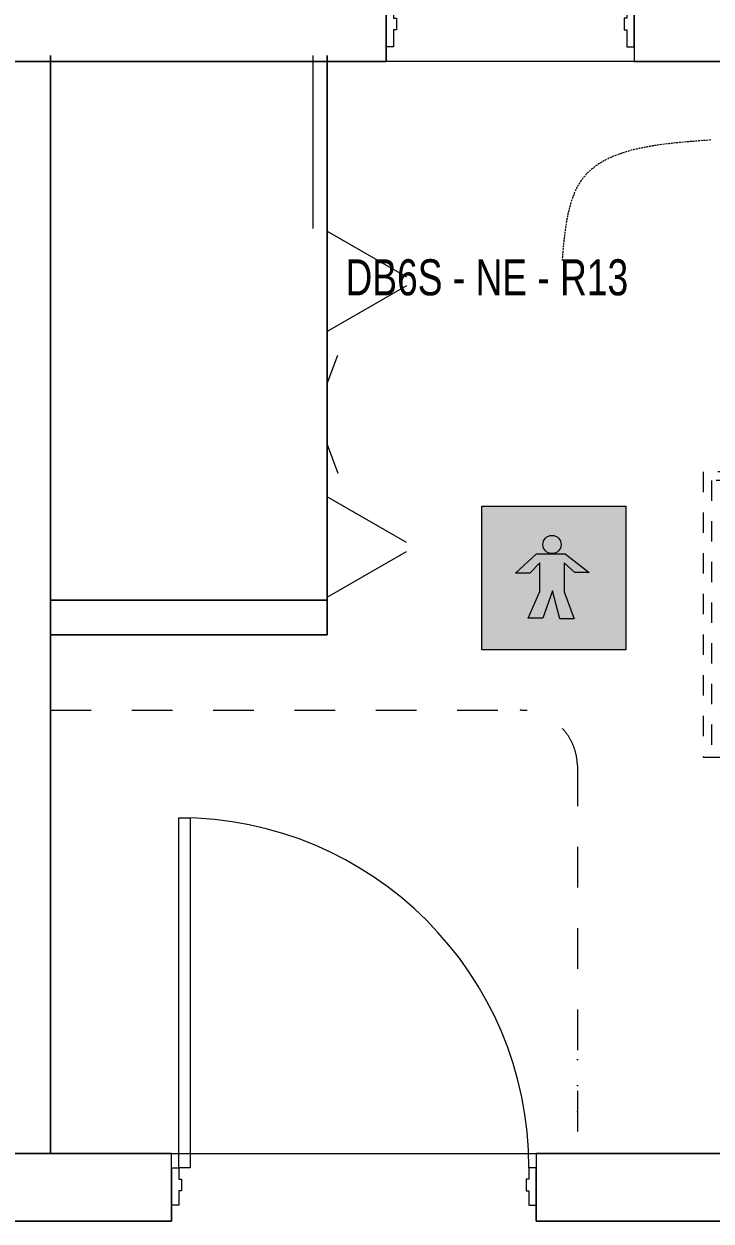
# Model space of a CAD drawing. Header units: millimetres. Extents: x -12392 to 16131, y -4930 to 15514.
# Drawn here: x 7108 to 9492, y 3773 to 7928 of the extents above; entities that cross this region are included whole.
import ezdxf

# ---------------------------------------------------------------- set-up
doc = ezdxf.new("R2010")
doc.units = ezdxf.units.MM
for name, pattern in [('IMPORT-Dashed', [282.222223, 141.111112, -141.111112]), ('IMPORT-Insulation 90', [90, 0, -90, 0, 0]), ('IMPORT-Small Dashed', [141.111111, 70.555556, -70.555556]), ('WSP_NZ_Hidden', [9.5, 6.5, -3])]:
    doc.linetypes.add(name, pattern=pattern)
for name, color, linetype, lineweight in [('_Non Essential Power', 1, 'Continuous', 13), ('A-Des_ Columns', 250, 'Continuous', 13), ('A-Des_ Columns_Pen_No__81', 251, 'Continuous', 18), ('A-Des_ Fittings General_Pen_No__1', 250, 'Continuous', 13), ('A-Des_ Fittings Joinery_Pen_No__81', 251, 'Continuous', 18), ('A-Des_ Furniture_Pen_No__81', 251, 'Continuous', 18), ('A-Des_ Walls', 250, 'Continuous', 13), ('A-Des_ Walls_Pen_No__81', 251, 'Continuous', 18), ('ARCHICAD Doors_Pen_No__81', 251, 'Continuous', 18), ('L06 Enlarged Ground Proposed Plan 01_GFEnlarged Proposed Plan 01_dwg', 8, 'Continuous', 13), ('New_A-Des_ Fittings General_Pen_No__1', 250, 'Continuous', 13), ('New_A-Des_ Zones_Pen_No__94', 7, 'Continuous', 18), ('Non-Essential Power - MEC', 10, 'Continuous', 13)]:
    doc.layers.add(name, color=color, linetype=linetype, lineweight=lineweight)
doc.styles.add('Arial Narrow', font='ARIALN.TTF', dxfattribs={"width": 0.9, "height": 125})

# ---------------------------------------------------------------- blocks, each defined once
blk = doc.blocks.new('L06 Enlarged Ground Proposed Plan 01_GFEnlarged Proposed Plan 01_dwg_Wall_37_1-12186685-NEW GROUND FLOOR LAYOUT - ELECTRICAL PROPOSED PLAN 01')
at = {"layer": 'A-Des_ Walls', "color": 10}
blk.add_line((6999.7, 4608.3), (6999.7, 4008.3), dxfattribs=at)
at = {"layer": 'A-Des_ Walls', "color": 10, "flags": 128}
for points in [[(7199.7, 7798.3), (6999.7, 7798.3), (6999.7, 4608.3)], [(6999.7, 4008.3), (7199.7, 4008.3), (7199.7, 7798.3)]]:
    blk.add_lwpolyline(points, dxfattribs=at)
at = {"layer": 'A-Des_ Walls_Pen_No__81', "color": 254}
for p, q in [((6999.7, 7798.3), (6999.7, 4608.3)), ((7199.7, 5928.3), (7199.7, 7798.3)), ((7199.7, 4008.3), (7199.7, 5808.3)), ((6999.7, 4608.3), (6999.7, 4008.3))]:
    blk.add_line(p, q, dxfattribs=at)
blk = doc.blocks.new('L06 Enlarged Ground Proposed Plan 01_GFEnlarged Proposed Plan 01_dwg_Column_15_1-12186868-NEW GROUND FLOOR LAYOUT - ELECTRICAL PROPOSED PLAN 01')
at = {"layer": 'A-Des_ Columns', "color": 10, "flags": 128}
blk.add_lwpolyline([(7199.7, 5928.3), (8159.7, 5928.3), (8159.7, 7798.3), (7199.7, 7798.3)], close=True, dxfattribs=at)
at = {"layer": 'A-Des_ Columns_Pen_No__81', "color": 254, "flags": 128}
blk.add_lwpolyline([(7199.7, 5928.3), (8159.7, 5928.3), (8159.7, 7798.3), (7199.7, 7798.3)], close=True, dxfattribs=at)
blk = doc.blocks.new('L06 Enlarged Ground Proposed Plan 01_GFEnlarged Proposed Plan 01_dwg_Hospital Bed 24_61__1-12186915-NEW GROUND FLOOR LAYOUT - ELECTRICAL PROPOSED PLAN 01')
at = {"layer": 'A-Des_ Furniture_Pen_No__81', "color": 254, "linetype": 'IMPORT-Small Dashed', "flags": 128}
for points in [[(9463.7, 6373.3), (9463.7, 5383.3), (11568.7, 5383.3), (11568.7, 6373.3)], [(9493.7, 6343.3), (9493.7, 5413.3), (10948.7, 5413.3), (11128.7, 5593.3), (11128.7, 6343.3)], [(11128.7, 6313.3), (11128.7, 5593.3), (11088.7, 5553.3), (11088.7, 5443.3), (11508.7, 5443.3), (11508.7, 6313.3)]]:
    blk.add_lwpolyline(points, close=True, dxfattribs=at)
blk.add_lwpolyline([(10948.7, 5413.3), (10948.7, 5593.3), (11128.7, 5593.3)], dxfattribs=at)
blk = doc.blocks.new('L06 Enlarged Ground Proposed Plan 01_GFEnlarged Proposed Plan 01_dwg_Wall_163_1-12187071-NEW GROUND FLOOR LAYOUT - ELECTRICAL PROPOSED PLAN 01')
at = {"layer": 'A-Des_ Walls', "color": 10, "flags": 128}
blk.add_lwpolyline([(7199.7, 5808.3), (8159.7, 5808.3), (8159.7, 5928.3), (7199.7, 5928.3)], close=True, dxfattribs=at)
at = {"layer": 'A-Des_ Walls_Pen_No__81', "color": 254, "flags": 128}
blk.add_lwpolyline([(7199.7, 5808.3), (8159.7, 5808.3), (8159.7, 5928.3), (7199.7, 5928.3)], dxfattribs=at)
blk = doc.blocks.new('L06 Enlarged Ground Proposed Plan 01_GFEnlarged Proposed Plan 01_dwg_CI Tools Door_44__1-12187072-NEW GROUND FLOOR LAYOUT - ELECTRICAL PROPOSED PLAN 01')
at = {"layer": 'ARCHICAD Doors_Pen_No__81', "color": 254, "flags": 128}
for points in [[(8429.7, 8798.3), (8429.7, 7988.3), (8389.7, 7988.3), (8389.7, 8798.3), (8429.7, 8798.3), (8429.7, 7988.3), (8389.7, 7988.3), (8389.7, 8798.3)], [(8399.7, 7948.3), (8399.7, 7908.3), (8389.7, 7908.3), (8389.7, 7848.3), (8364.7, 7848.3), (8364.7, 7988.3), (8389.7, 7988.3), (8389.7, 7948.3), (8399.7, 7948.3), (8399.7, 7908.3), (8389.7, 7908.3), (8389.7, 7848.3), (8364.7, 7848.3), (8364.7, 7988.3), (8389.7, 7988.3), (8389.7, 7948.3)], [(9189.7, 7948.3), (9189.7, 7908.3), (9199.7, 7908.3), (9199.7, 7848.3), (9224.7, 7848.3), (9224.7, 7988.3), (9199.7, 7988.3), (9199.7, 7948.3), (9189.7, 7948.3), (9189.7, 7908.3), (9199.7, 7908.3), (9199.7, 7848.3), (9224.7, 7848.3), (9224.7, 7988.3), (9199.7, 7988.3), (9199.7, 7948.3)]]:
    blk.add_lwpolyline(points, close=True, dxfattribs=at)
at = {"layer": 'ARCHICAD Doors_Pen_No__81', "color": 254}
blk.add_arc((8389.7, 7988.3), 810, 360, 90, dxfattribs=at)
blk = doc.blocks.new('L06 Enlarged Ground Proposed Plan 01_GFEnlarged Proposed Plan 01_dwg_Wall_164_1-12187073-NEW GROUND FLOOR LAYOUT - ELECTRICAL PROPOSED PLAN 01')
at = {"layer": 'A-Des_ Walls', "color": 10, "flags": 128}
blk.add_lwpolyline([(6624.7, 7798.3), (8364.7, 7798.3), (8364.7, 7848.3), (8364.7, 7988.3), (8794.7, 7988.3), (9224.7, 7988.3), (9224.7, 7848.3), (9224.7, 7798.3), (10589.7, 7798.3), (10589.7, 8038.3), (4274.7, 8038.3), (4274.7, 7798.3)], dxfattribs=at)
at = {"layer": 'A-Des_ Walls_Pen_No__81', "color": 254, "flags": 128}
for points in [[(8364.7, 7988.3), (8364.7, 7848.3), (8364.7, 7798.3), (7199.7, 7798.3)], [(9224.7, 7988.3), (9224.7, 7848.3), (9224.7, 7798.3), (10589.7, 7798.3)]]:
    blk.add_lwpolyline(points, dxfattribs=at)
blk.add_blockref('L06 Enlarged Ground Proposed Plan 01_GFEnlarged Proposed Plan 01_dwg_CI Tools Door_44__1-12187072-NEW GROUND FLOOR LAYOUT - ELECTRICAL PROPOSED PLAN 01', (0, 0))
blk = doc.blocks.new('L06 Enlarged Ground Proposed Plan 01_GFEnlarged Proposed Plan 01_dwg_Cadimage Cabinet_128__1-12187108-NEW GROUND FLOOR LAYOUT - ELECTRICAL PROPOSED PLAN 01')
at = {"layer": 'A-Des_ Fittings Joinery_Pen_No__81', "color": 254}
for p, q in [((8435.2, 6128.5), (8159.8, 6287.5)), ((8159.8, 5938.3), (8435.2, 6097.3))]:
    blk.add_line(p, q, dxfattribs=at)
at = {"layer": 'A-Des_ Fittings Joinery_Pen_No__81', "color": 254, "flags": 128}
for points in [[(7199.7, 6574.3), (7199.7, 5929.3)], [(8159.8, 6574.3), (8159.8, 5929.3)]]:
    blk.add_lwpolyline(points, close=True, dxfattribs=at)
at = {"layer": 'A-Des_ Fittings Joinery_Pen_No__81', "color": 254, "linetype": 'IMPORT-Dashed', "flags": 128}
blk.add_lwpolyline([(8159.8, 6150.3), (8159.8, 6468.3), (8199.6, 6362.3)], dxfattribs=at)
blk = doc.blocks.new('L06 Enlarged Ground Proposed Plan 01_GFEnlarged Proposed Plan 01_dwg_Cadimage Cabinet_129__1-12187109-NEW GROUND FLOOR LAYOUT - ELECTRICAL PROPOSED PLAN 01')
at = {"layer": 'A-Des_ Fittings Joinery_Pen_No__81', "color": 254}
for p, q in [((8159.8, 7209.3), (8434.8, 7050.6)), ((8434.8, 7019.4), (8159.8, 6860.6))]:
    blk.add_line(p, q, dxfattribs=at)
at = {"layer": 'A-Des_ Fittings Joinery_Pen_No__81', "color": 254, "flags": 128}
for points in [[(7199.7, 7218.3), (7199.7, 6574.3)], [(8159.8, 7218.3), (8159.8, 6574.3)]]:
    blk.add_lwpolyline(points, close=True, dxfattribs=at)
at = {"layer": 'A-Des_ Fittings Joinery_Pen_No__81', "color": 254, "linetype": 'IMPORT-Dashed', "flags": 128}
blk.add_lwpolyline([(8159.8, 6997.6), (8159.8, 6680.1), (8199.5, 6786)], dxfattribs=at)
blk = doc.blocks.new('L06 Enlarged Ground Proposed Plan 01_GFEnlarged Proposed Plan 01_dwg_Cadimage Cabinet_130__1-12187110-NEW GROUND FLOOR LAYOUT - ELECTRICAL PROPOSED PLAN 01')
at = {"layer": 'A-Des_ Fittings Joinery_Pen_No__81', "color": 254}
blk.add_line((8109.8, 7818.3), (8109.8, 7218.3), dxfattribs=at)
at = {"layer": 'A-Des_ Fittings Joinery_Pen_No__81', "color": 254, "flags": 128}
for points in [[(7199.7, 7818.3), (7199.7, 7218.3)], [(8159.8, 7818.3), (8159.8, 7218.3)]]:
    blk.add_lwpolyline(points, close=True, dxfattribs=at)
blk = doc.blocks.new('L06 Enlarged Ground Proposed Plan 01_GFEnlarged Proposed Plan 01_dwg_Cadimage Cabinet_131__1-12187111-NEW GROUND FLOOR LAYOUT - ELECTRICAL PROPOSED PLAN 01')
at = {"layer": 'A-Des_ Fittings Joinery_Pen_No__81', "color": 254, "flags": 128}
blk.add_lwpolyline([(7199.7, 7798.3), (7199.7, 7218.3), (7199.7, 7798.3), (8159.8, 7798.3), (8159.8, 7218.3), (8159.8, 7798.3)], dxfattribs=at)
blk = doc.blocks.new('L06 Enlarged Ground Proposed Plan 01_GFEnlarged Proposed Plan 01_dwg_CI Tools Door_45__1-12187175-NEW GROUND FLOOR LAYOUT - ELECTRICAL PROPOSED PLAN 01')
at = {"layer": 'ARCHICAD Doors_Pen_No__81', "color": 254, "flags": 128}
for points in [[(7684.7, 5173.3), (7684.7, 3958.3), (7644.7, 3958.3), (7644.7, 5173.3), (7684.7, 5173.3), (7684.7, 3958.3), (7644.7, 3958.3), (7644.7, 5173.3)], [(7654.7, 3918.3), (7654.7, 3878.3), (7644.7, 3878.3), (7644.7, 3828.3), (7619.7, 3828.3), (7619.7, 3958.3), (7644.7, 3958.3), (7644.7, 3918.3), (7654.7, 3918.3), (7654.7, 3878.3), (7644.7, 3878.3), (7644.7, 3828.3), (7619.7, 3828.3), (7619.7, 3958.3), (7644.7, 3958.3), (7644.7, 3918.3)], [(8849.7, 3918.3), (8849.7, 3878.3), (8859.7, 3878.3), (8859.7, 3828.3), (8884.7, 3828.3), (8884.7, 3958.3), (8859.7, 3958.3), (8859.7, 3918.3), (8849.7, 3918.3), (8849.7, 3878.3), (8859.7, 3878.3), (8859.7, 3828.3), (8884.7, 3828.3), (8884.7, 3958.3), (8859.7, 3958.3), (8859.7, 3918.3)]]:
    blk.add_lwpolyline(points, close=True, dxfattribs=at)
at = {"layer": 'ARCHICAD Doors_Pen_No__81', "color": 254}
blk.add_arc((7644.7, 3958.3), 1215, 360, 90, dxfattribs=at)
blk = doc.blocks.new('L06 Enlarged Ground Proposed Plan 01_GFEnlarged Proposed Plan 01_dwg_Wall_172_1-12187180-NEW GROUND FLOOR LAYOUT - ELECTRICAL PROPOSED PLAN 01')
at = {"layer": 'A-Des_ Walls', "color": 10, "flags": 128}
blk.add_lwpolyline([(4274.7, 4008.3), (4154.7, 3773.3), (7619.7, 3773.3), (7619.7, 3828.3), (7619.7, 3958.3), (7619.7, 4008.3)], close=True, dxfattribs=at)
for points in [[(12066.4, 4008.3), (8884.7, 4008.3), (8884.7, 3958.3), (8884.7, 3828.3)], [(8884.7, 3828.3), (8884.7, 3773.3), (12066.4, 3773.3)]]:
    blk.add_lwpolyline(points, dxfattribs=at)
at = {"layer": 'A-Des_ Walls_Pen_No__81', "color": 254}
for p, q in [((7619.7, 4008.3), (7199.7, 4008.3)), ((11999.7, 4008.3), (8884.7, 4008.3))]:
    blk.add_line(p, q, dxfattribs=at)
at = {"layer": 'A-Des_ Walls_Pen_No__81', "color": 254, "flags": 128}
for points in [[(7619.7, 3958.3), (7619.7, 3828.3), (7619.7, 3773.3), (4154.7, 3773.3), (4154.7, 4008.3)], [(12066.4, 3773.3), (8884.7, 3773.3), (8884.7, 3828.3), (8884.7, 3958.3)]]:
    blk.add_lwpolyline(points, dxfattribs=at)
blk.add_blockref('L06 Enlarged Ground Proposed Plan 01_GFEnlarged Proposed Plan 01_dwg_CI Tools Door_45__1-12187175-NEW GROUND FLOOR LAYOUT - ELECTRICAL PROPOSED PLAN 01', (0, 0))
blk = doc.blocks.new('L06 Enlarged Ground Proposed Plan 01_GFEnlarged Proposed Plan 01_dwg-12095837-NEW GROUND FLOOR LAYOUT - ELECTRICAL PROPOSED PLAN 01')
at = {"layer": 'A-Des_ Fittings General_Pen_No__1', "color": 9, "linetype": 'IMPORT-Dashed'}
for p, q in [((7199.7, 5546), (8828.1, 5546)), ((9028.1, 5354.3), (9028.1, 4008.3))]:
    blk.add_line(p, q, dxfattribs=at)
blk.add_arc((8832.2, 5350.1), 195.9, 1.2112, 91.2112, dxfattribs=at)
at = {"layer": 'New_A-Des_ Fittings General_Pen_No__1', "color": 9, "linetype": 'IMPORT-Insulation 90'}
blk.add_line((9028.1, 4333.5), (9028.1, 4008.3), dxfattribs=at)
at = {"layer": 'New_A-Des_ Zones_Pen_No__94', "color": 253, "flags": 128}
blk.add_lwpolyline([(7199.7, 5928.3), (8159.7, 5928.3), (8159.7, 5808.3), (7199.7, 5808.3), (7199.7, 4008.3), (9559.7, 4008.3), (9559.7, 4363.3), (10459.7, 4363.3), (10459.7, 4008.3), (11999.7, 4008.3), (11999.7, 6628.3), (11574.7, 6628.3), (11574.7, 7798.3), (10589.7, 7798.3), (7199.7, 7798.3)], close=True, dxfattribs=at)
for name in ['L06 Enlarged Ground Proposed Plan 01_GFEnlarged Proposed Plan 01_dwg_Wall_164_1-12187073-NEW GROUND FLOOR LAYOUT - ELECTRICAL PROPOSED PLAN 01', 'L06 Enlarged Ground Proposed Plan 01_GFEnlarged Proposed Plan 01_dwg_Cadimage Cabinet_130__1-12187110-NEW GROUND FLOOR LAYOUT - ELECTRICAL PROPOSED PLAN 01', 'L06 Enlarged Ground Proposed Plan 01_GFEnlarged Proposed Plan 01_dwg_Wall_37_1-12186685-NEW GROUND FLOOR LAYOUT - ELECTRICAL PROPOSED PLAN 01', 'L06 Enlarged Ground Proposed Plan 01_GFEnlarged Proposed Plan 01_dwg_Column_15_1-12186868-NEW GROUND FLOOR LAYOUT - ELECTRICAL PROPOSED PLAN 01', 'L06 Enlarged Ground Proposed Plan 01_GFEnlarged Proposed Plan 01_dwg_Cadimage Cabinet_131__1-12187111-NEW GROUND FLOOR LAYOUT - ELECTRICAL PROPOSED PLAN 01', 'L06 Enlarged Ground Proposed Plan 01_GFEnlarged Proposed Plan 01_dwg_Cadimage Cabinet_129__1-12187109-NEW GROUND FLOOR LAYOUT - ELECTRICAL PROPOSED PLAN 01', 'L06 Enlarged Ground Proposed Plan 01_GFEnlarged Proposed Plan 01_dwg_Cadimage Cabinet_128__1-12187108-NEW GROUND FLOOR LAYOUT - ELECTRICAL PROPOSED PLAN 01', 'L06 Enlarged Ground Proposed Plan 01_GFEnlarged Proposed Plan 01_dwg_Hospital Bed 24_61__1-12186915-NEW GROUND FLOOR LAYOUT - ELECTRICAL PROPOSED PLAN 01', 'L06 Enlarged Ground Proposed Plan 01_GFEnlarged Proposed Plan 01_dwg_Wall_163_1-12187071-NEW GROUND FLOOR LAYOUT - ELECTRICAL PROPOSED PLAN 01', 'L06 Enlarged Ground Proposed Plan 01_GFEnlarged Proposed Plan 01_dwg_Wall_172_1-12187180-NEW GROUND FLOOR LAYOUT - ELECTRICAL PROPOSED PLAN 01']:
    blk.add_blockref(name, (0, 0))
blk = doc.blocks.new('Body Protected')
at = {"layer": '_Non Essential Power'}
h = blk.add_hatch(color=255, dxfattribs=at)
h.dxf.hatch_style = 1
h.paths.add_polyline_path([(12592, -5845.3), (13092, -5845.3), (13092, -5346.8), (12592, -5346.8)])
h.paths.add_polyline_path([(12781.5, -5511.6), (12835.8, -5511.2, -0.414214), (12804.2, -5479.6, -1), (12867.4, -5479.6, -0.414214), (12835.8, -5511.2), (12881.5, -5511.6), (12965.2, -5577), (12915.2, -5577), (12878, -5543.6), (12878, -5643.6), (12912.8, -5737.4), (12862.8, -5737.4), (12837.5, -5640.6), (12803.3, -5734.6), (12753.3, -5734.6), (12793.5, -5643), (12793.5, -5543), (12759, -5579.2), (12709, -5579.2)], flags=16)
h.paths.add_polyline_path([(12867.4, -5479.6, 1), (12804.2, -5479.6, 1)], flags=0)
at = {"layer": '_Non Essential Power', "true_color": 0x139b48}
h = blk.add_hatch(color=114, dxfattribs=at)
h.dxf.hatch_style = 1
h.paths.add_polyline_path([(13092, -5346.8), (12592, -5346.8), (12592, -5845.3), (13092, -5845.3)])
h.paths.add_polyline_path([(12781.5, -5511.6), (12835.8, -5511.2, -0.414214), (12804.2, -5479.6, -1), (12867.4, -5479.6, -0.414214), (12835.8, -5511.2), (12881.5, -5511.6), (12965.2, -5577), (12915.2, -5577), (12878, -5543.6), (12878, -5643.6), (12912.8, -5737.4), (12862.8, -5737.4), (12837.5, -5640.6), (12803.3, -5734.6), (12753.3, -5734.6), (12793.5, -5643), (12793.5, -5543), (12759, -5579.2), (12709, -5579.2)], flags=16)
h.paths.add_polyline_path([(12878, -5543.6), (12915.2, -5577), (12965.2, -5577), (12881.5, -5511.6), (12781.5, -5511.6), (12709, -5579.2), (12759, -5579.2), (12793.5, -5543), (12793.5, -5643), (12753.3, -5734.6), (12803.3, -5734.6), (12837.5, -5640.6), (12862.8, -5737.4), (12912.8, -5737.4), (12878, -5643.6)], flags=0)
h = blk.add_hatch(color=114, dxfattribs=at)
h.dxf.hatch_style = 1
h.paths.add_polyline_path([(12793.5, -5643), (12753.3, -5734.6), (12803.3, -5734.6), (12837.5, -5640.6), (12862.8, -5737.4), (12912.8, -5737.4), (12878, -5643.6), (12878, -5543.6), (12915.2, -5577), (12965.2, -5577), (12881.5, -5511.6), (12781.5, -5511.6), (12709, -5579.2), (12759, -5579.2), (12793.5, -5543)])
h.paths.add_polyline_path([(12867.4, -5479.6, 1), (12804.2, -5479.6, 1)])
at = {"layer": '_Non Essential Power', "color": 255}
for p, q in [((12709, -5579.2), (12781.5, -5511.6)), ((12781.5, -5511.6), (12881.5, -5511.6)), ((12881.5, -5511.6), (12965.2, -5577)), ((12793.5, -5543), (12759, -5579.2)), ((12793.5, -5643), (12793.5, -5543)), ((12915.2, -5577), (12878, -5543.6)), ((12878, -5543.6), (12878, -5643.6)), ((12759, -5579.2), (12709, -5579.2)), ((12965.2, -5577), (12915.2, -5577)), ((12753.3, -5734.6), (12793.5, -5643)), ((12837.5, -5640.6), (12803.3, -5734.6)), ((12862.8, -5737.4), (12837.5, -5640.6)), ((12878, -5643.6), (12912.8, -5737.4)), ((12803.3, -5734.6), (12753.3, -5734.6)), ((12912.8, -5737.4), (12862.8, -5737.4))]:
    blk.add_line(p, q, dxfattribs=at)
blk.add_lwpolyline([(12592, -5346.8), (13092, -5346.8), (13092, -5845.3), (12592, -5845.3)], close=True, dxfattribs=at)
blk.add_circle((12835.8, -5479.6), 31.6, dxfattribs=at)

msp = doc.modelspace()

# ---------------------------------------------------------------- linework, layer by layer
at = {"layer": 'Non-Essential Power - MEC', "color": 18, "linetype": 'WSP_NZ_Hidden', "true_color": 0x000000}
msp.add_spline([(9491.1, 7525.5), (9041.4, 7385.2), (8974.5, 7107.8)], degree=3, dxfattribs=at)

# ---------------------------------------------------------------- block references
at = {"layer": '_Non Essential Power'}
msp.add_blockref('Body Protected', (-3895.9, 11601), dxfattribs=at)
at = {"layer": 'L06 Enlarged Ground Proposed Plan 01_GFEnlarged Proposed Plan 01_dwg', "color": 253, "lineweight": 18}
msp.add_blockref('L06 Enlarged Ground Proposed Plan 01_GFEnlarged Proposed Plan 01_dwg-12095837-NEW GROUND FLOOR LAYOUT - ELECTRICAL PROPOSED PLAN 01', (0, 0), dxfattribs=at)

# ---------------------------------------------------------------- texts
at = {"layer": 'Non-Essential Power - MEC', "color": 7, "insert": (8223.3, 7111.4), "char_height": 125, "width": 3279.303, "attachment_point": 1, "style": 'Arial Narrow'}
msp.add_mtext('DB6S - NE - R13', dxfattribs=at)

doc.saveas('drawing.dxf')
